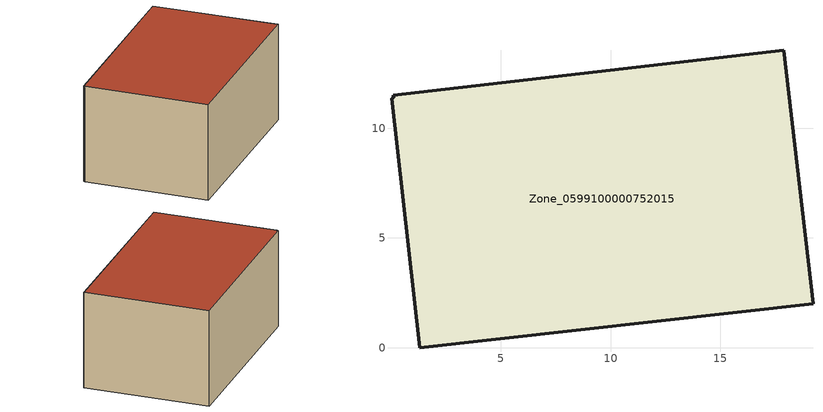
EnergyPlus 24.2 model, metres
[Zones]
Zone_0599100000752015
 floor ground (C_G): 0.11,11.38 0.09,11.51 17.89,13.55 19.22,2 1.29,0 0.01,11.37 z0
 wall outside (C_F): 1.29,0 19.22,2 17.89,13.55 0.09,11.51 0.11,11.38 0.01,11.37 1.29,0 z0:9.14
 roof outside (C_R): 0.11,11.38 0.01,11.37 1.29,0 19.22,2 17.89,13.55 0.09,11.51 z9.14
[BUILDING]
Pand.0599100000752015: North Axis=0; Terrain=City; Loads Convergence Tolerance Value=0.04; Temperature Convergence Tolerance Value=0.4; Solar Distribution=FullExterior; Maximum Number of Warmup Days=25; Minimum Number of Warmup Days=1
[Site:Location]
Rotterdam.The.Hague.AP_ZH_NLD Design_Conditions: Latitude=51.96; Longitude=4.45; Time Zone=1; Elevation=-4.5
[SITE:GROUNDTEMPERATURE:BUILDINGSURFACE]
18, 18, 18, 18, 18, 18, 18, 18, 18, 18, 18, 18
[MATERIAL] Thermal Absorptance=0.9; Solar Absorptance=0.7; Visible Absorptance=0.7
Name | Roughness | Thickness | Conductivity | Density | Specific Heat
G.TC.2006-2014 | MediumSmooth | 0.15 | 0.06 | 540 | 1210
F.TC.2006-2014 | Rough | 0.3 | 0.12 | 1920 | 840
R.TC.2006-2014 | MediumRough | 0.2 | 0.08 | 1500 | 1000
[CONSTRUCTION]
C_G: G.TC.2006-2014
C_F: F.TC.2006-2014
C_R: R.TC.2006-2014
[ZONE]
Zone_0599100000752015: Type=1; Multiplier=1; Ceiling Height=Autocalculate; Volume=Autocalculate; Floor Area=autocalculate; Part of Total Floor Area=Yes
[ZONEINFILTRATION:DESIGNFLOWRATE]
Infil_Zone_0599100000752015: Zone or ZoneList or Space or SpaceList=Zone_0599100000752015; Schedule=AlwaysOn; Design Flow Rate Calculation Method=Flow/Area; Flow Rate per Floor Area=0.0015; Constant Term Coefficient=1; Temperature Term Coefficient=0; Velocity Term Coefficient=0; Velocity Squared Term Coefficient=0
[HVACTEMPLATE:ZONE:IDEALLOADSAIRSYSTEM]
Zone_0599100000752015: Maximum Heating Supply Air Temperature=50; Minimum Cooling Supply Air Temperature=13; Maximum Heating Supply Air Humidity Ratio=0.0156; Minimum Cooling Supply Air Humidity Ratio=0.0077; Heating Limit=NoLimit; Cooling Limit=NoLimit; Dehumidification Control Type=ConstantSensibleHeatRatio; Cooling Sensible Heat Ratio=0.7; Dehumidification Setpoint=60; Humidification Control Type=None; Humidification Setpoint=30; Outdoor Air Method=None; Outdoor Air Flow Rate per Person=0.00944; Outdoor Air Flow Rate per Zone Floor Area=0; Outdoor Air Flow Rate per Zone=0; Demand Controlled Ventilation Type=None; Outdoor Air Economizer Type=NoEconomizer; Heat Recovery Type=None; Sensible Heat Recovery Effectiveness=0.7; Latent Heat Recovery Effectiveness=0.65
[ZONECONTROL:THERMOSTAT]
ThermostatControl_Zone_0599100000752015: Zone or ZoneList=Zone_0599100000752015; Control Type Schedule=DualSetpointControlType; Control 1=Thermostat_Zone_0599100000752015; Temperature Difference Between Cutout And Setpoint=0
[THERMOSTATSETPOINT:DUALSETPOINT]
Thermostat_Zone_0599100000752015: Heating Setpoint Temperature Schedule=HeatingSetpoint_Zone_0599100000752015; Cooling Setpoint Temperature Schedule=CoolingSetpoint_Zone_0599100000752015
[SCHEDULE:COMPACT]
HeatingSetpoint_Zone_0599100000752015: Through: 12/31, For: AllDays, Until: 24:00, 21
CoolingSetpoint_Zone_0599100000752015: Through: 12/31, For: AllDays, Until: 24:00, 24
DualSetpointControlType: Through: 12/31, For: AllDays, Until: 24:00, 4
AlwaysOn: Through: 12/31, For: AllDays, Until: 24:00, 1
